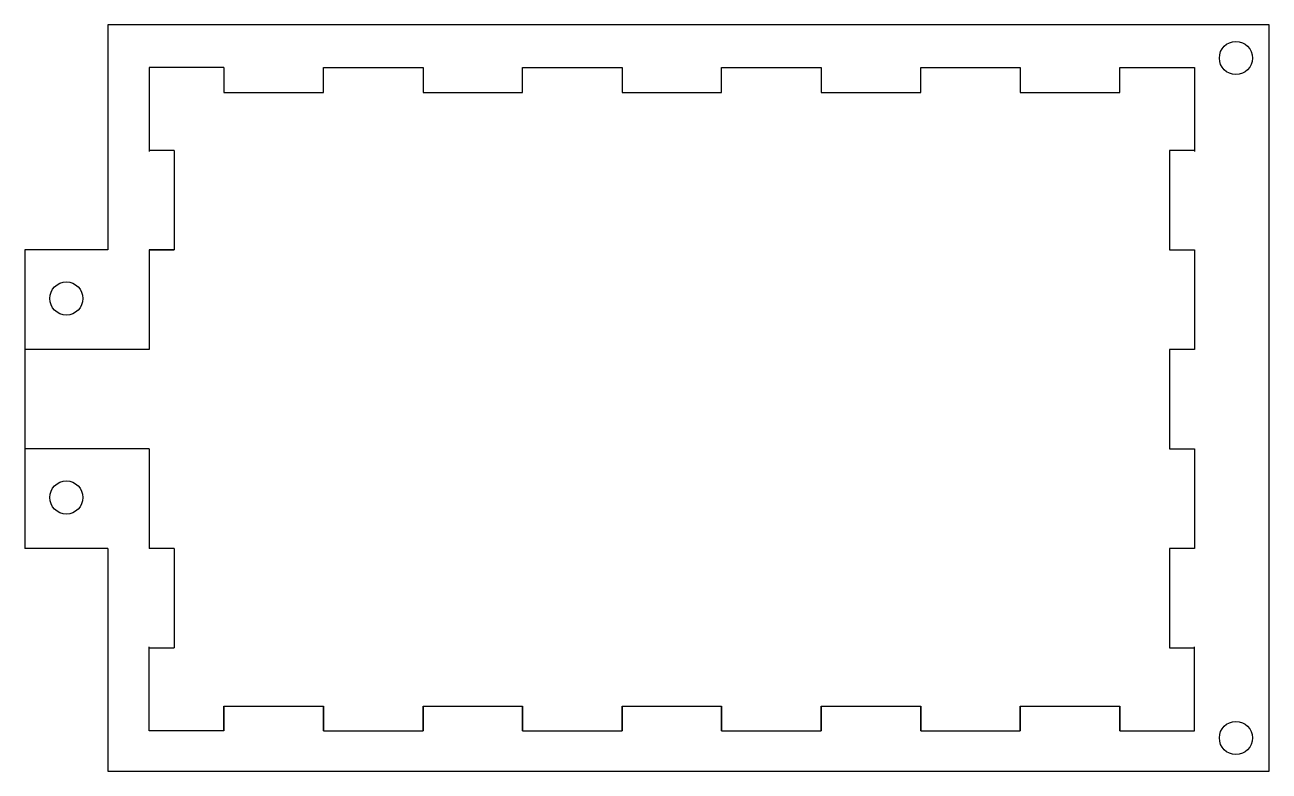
# Model space of a CAD drawing. Header units: millimetres. Extents: x 8 to 158, y 7 to 97.
import ezdxf

# ---------------------------------------------------------------- set-up
doc = ezdxf.new("R2010")
doc.units = ezdxf.units.MM
doc.header["$MEASUREMENT"] = 0
doc.layers.get('0').update_dxf_attribs({"linetype": 'CONTINUOUS'})
for name, color, linetype in [('bottom_outsideCutPath', 7, 'CONTINUOUS'), ('left_outsideCutPath', 7, 'CONTINUOUS'), ('top_outsideCutPath', 7, 'CONTINUOUS')]:
    doc.layers.add(name, color=color, linetype=linetype)

msp = doc.modelspace()

# ---------------------------------------------------------------- linework, layer by layer
at = {"color": 1, "linetype": 'Continuous'}
for p, q in [((158, 97), (18, 97)), ((18, 97), (18, 69.85)), ((158, 7), (158, 97)), ((32, 91.85), (23, 91.85)), ((23, 91.85), (23, 81.71)), ((44, 91.85), (56, 91.85)), ((68, 91.85), (80, 91.85)), ((92, 91.85), (104, 91.85)), ((116, 91.85), (128, 91.85)), ((140, 91.85), (149, 91.85)), ((149, 91.85), (149, 81.71)), ((32, 88.85), (44, 88.85)), ((56, 88.85), (68, 88.85)), ((80, 88.85), (92, 88.85)), ((104, 88.85), (116, 88.85)), ((128, 88.85), (140, 88.85)), ((26, 81.85), (26, 69.85)), ((146, 81.85), (146, 69.85)), ((8, 69.85), (8, 33.85)), ((18, 69.85), (8, 69.85)), ((23, 69.85), (23, 57.85)), ((26, 69.85), (23, 69.85)), ((149, 69.85), (149, 57.85)), ((146, 57.85), (146, 45.85)), ((23, 45.85), (23, 33.85)), ((149, 45.85), (149, 33.85)), ((18, 33.85), (8, 33.85)), ((18, 33.85), (18, 7)), ((26, 33.85), (23, 33.85)), ((26, 33.85), (26, 21.85)), ((146, 33.85), (146, 21.85)), ((23, 11.85), (23, 22)), ((149, 11.85), (149, 22)), ((32, 14.85), (44, 14.85)), ((56, 14.85), (68, 14.85)), ((80, 14.85), (92, 14.85)), ((104, 14.85), (116, 14.85)), ((128, 14.85), (140, 14.85)), ((32, 11.85), (23, 11.85)), ((44, 11.85), (56, 11.85)), ((68, 11.85), (80, 11.85)), ((92, 11.85), (104, 11.85)), ((116, 11.85), (128, 11.85)), ((140, 11.85), (149, 11.85)), ((18, 7), (158, 7))]:
    msp.add_line(p, q, dxfattribs=at)
for centre in [(154, 93), (13, 64), (13, 40), (154, 11)]:
    msp.add_circle(centre, 2, dxfattribs=at)
at = {"layer": 'bottom_outsideCutPath', "color": 1}
for p, q in [((32, 91.85), (32, 88.85)), ((44, 88.85), (44, 91.85)), ((56, 91.85), (56, 88.85)), ((68, 88.85), (68, 91.85)), ((80, 91.85), (80, 88.85)), ((92, 88.85), (92, 91.85)), ((104, 91.85), (104, 88.85)), ((116, 88.85), (116, 91.85)), ((128, 91.85), (128, 88.85)), ((140, 88.85), (140, 91.85)), ((26, 81.85), (23, 81.85)), ((149, 81.85), (146, 81.85)), ((23, 69.85), (26, 69.85)), ((146, 69.85), (149, 69.85)), ((149, 57.85), (146, 57.85)), ((146, 45.85), (149, 45.85)), ((26, 33.85), (23, 33.85)), ((149, 33.85), (146, 33.85)), ((23, 21.85), (26, 21.85)), ((146, 21.85), (149, 21.85)), ((32, 14.85), (32, 11.85)), ((44, 11.85), (44, 14.85)), ((56, 14.85), (56, 11.85)), ((68, 11.85), (68, 14.85)), ((80, 14.85), (80, 11.85)), ((92, 11.85), (92, 14.85)), ((104, 14.85), (104, 11.85)), ((116, 11.85), (116, 14.85)), ((128, 14.85), (128, 11.85)), ((140, 11.85), (140, 14.85))]:
    msp.add_line(p, q, dxfattribs=at)
at = {"layer": 'left_outsideCutPath', "color": 1}
for p, q in [((32, 11.85), (32, 14.85)), ((44, 14.85), (44, 11.85)), ((56, 11.85), (56, 14.85)), ((68, 14.85), (68, 11.85)), ((80, 11.85), (80, 14.85)), ((92, 14.85), (92, 11.85)), ((104, 11.85), (104, 14.85)), ((116, 14.85), (116, 11.85)), ((128, 11.85), (128, 14.85)), ((140, 14.85), (140, 11.85))]:
    msp.add_line(p, q, dxfattribs=at)
at = {"layer": 'top_outsideCutPath', "color": 1}
for p, q in [((44, 88.85), (44, 91.85)), ((56, 91.85), (56, 88.85)), ((68, 88.85), (68, 91.85)), ((80, 91.85), (80, 88.85)), ((92, 88.85), (92, 91.85)), ((104, 91.85), (104, 88.85)), ((116, 88.85), (116, 91.85)), ((128, 91.85), (128, 88.85)), ((23, 69.85), (26, 69.85)), ((146, 69.85), (149, 69.85)), ((18, 57.85), (8, 57.85)), ((23, 57.85), (18, 57.85)), ((149, 57.85), (146, 57.85)), ((18, 45.85), (8, 45.85)), ((23, 45.85), (18, 45.85)), ((146, 45.85), (149, 45.85)), ((26, 33.85), (23, 33.85)), ((149, 33.85), (146, 33.85)), ((44, 11.85), (44, 14.85)), ((56, 14.85), (56, 11.85)), ((68, 11.85), (68, 14.85)), ((80, 14.85), (80, 11.85)), ((92, 11.85), (92, 14.85)), ((104, 14.85), (104, 11.85)), ((116, 11.85), (116, 14.85)), ((128, 14.85), (128, 11.85))]:
    msp.add_line(p, q, dxfattribs=at)

doc.saveas('drawing.dxf')
